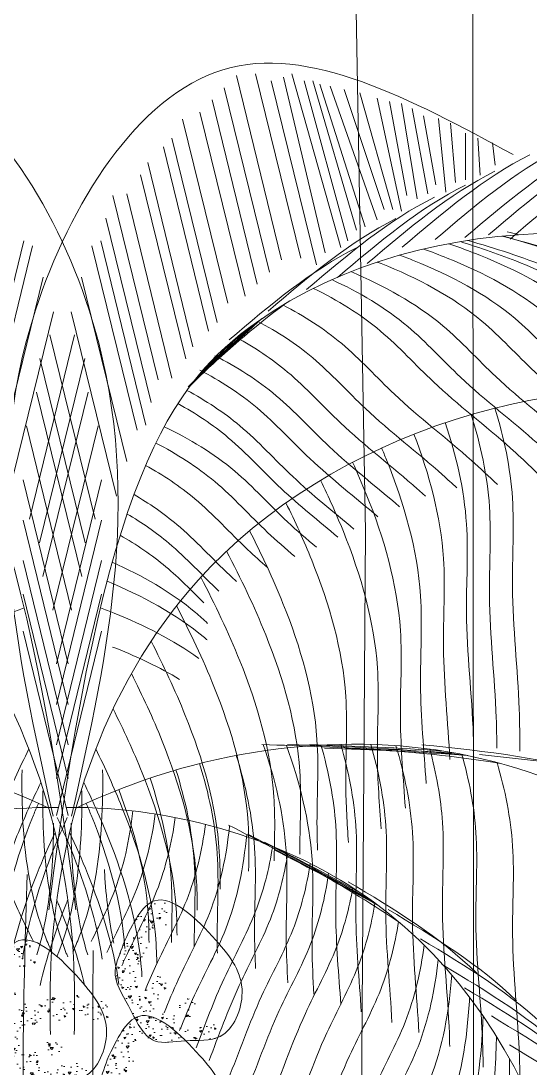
# Model space of a CAD drawing. Header units: inches. Extents: x 17.6 to 55, y 11.8 to 85.9.
# Drawn here: x 21.694 to 22.237, y 73.009 to 74.125 of the extents above; entities that cross this region are included whole.
import ezdxf

# ---------------------------------------------------------------- set-up
doc = ezdxf.new("R2010")
doc.units = ezdxf.units.IN
doc.header["$MEASUREMENT"] = 0
doc.layers.add('TREE G 1 100', color=7, linetype='Continuous', lineweight=9, true_color=0xbed3d5, transparency=0.6)
pattern_1 = [(5, (0, 0), (0.0138842124, -0.01654656), [0.00225, -0.02475]), (310, (0, 0), (0.0130130445, 0.018899765), [0.0018, -0.0198]), (55.451444, (0.001157, -0.001379), (0.0268972566, 0.002353205), [0.001912206, -0.0210342634]), (1.1842, (0.004243, 0.004243), (0.019128413, -0.026150802), [0.003375, -0.037125]), (51.635635, (0.005837, 0.002063), (0.04049135, 0.000837002), [0.00286831, -0.031551413]), (306.184164, (0.004243, 0.004243), (0.04049135, 0.000837002), [0.0027, -0.0297]), (336, (0.005303, 0.00106), (0.0041214743, -0.021203147), [0.00225, -0.02475]), (281, (0.005303, 0.00106), (0.020544253, 0.010221258), [0.0018, -0.0198]), (26.451445, (0.005647, -0.000706), (0.024665727, -0.010981889), [0.001912206, -0.0210342634]), (352.5, (0, 0), (0.0073196945, 0.00680379556), [0, -0.01956, 0, -0.0201, 0, -0.019875]), (322.5, (0, 0), (0.0139472835, 0.0027861883), [0, -0.01146, 0, -0.01911, 0, -0.007575]), (282.5, (-0.0047305, 0.0047305), (0.01084562285, -0.011802545), [0, -0.0075, 0, -0.0234, 0, -0.03105]), (272.5, (-0.006852, 0.006852), (0.0144947942, -0.0102476995), [0, -0.00975, 0, -0.01554, 0, -0.02205])]

msp = doc.modelspace()

# ---------------------------------------------------------------- hatches: boundary and pattern name
at = {"layer": 'TREE G 1 100'}
h = msp.add_hatch(dxfattribs=at)
h.set_pattern_fill('AR-CONC', color=256, scale=0.003, angle=-45, style=0)
h.set_pattern_definition(pattern_1)
edge = h.paths.add_edge_path()
edge.add_spline(control_points=[(21.9102, 73.0447), (21.9095, 73.0469), (21.9074, 73.0514), (21.8958, 73.061), (21.8796, 73.0513), (21.8624, 73.0512), (21.8549, 73.0668), (21.8711, 73.0624), (21.8816, 73.0637), (21.8859, 73.0755), (21.8748, 73.0859), (21.8636, 73.0797), (21.8604, 73.0689), (21.8502, 73.0694), (21.8382, 73.0671), (21.8402, 73.0806), (21.8418, 73.0907), (21.8524, 73.0941), (21.8519, 73.1053), (21.8459, 73.11), (21.8354, 73.1105), (21.8364, 73.0929), (21.8205, 73.096), (21.8183, 73.1068), (21.8166, 73.1213), (21.833, 73.1224), (21.8337, 73.1382), (21.8241, 73.151), (21.838, 73.1608), (21.8588, 73.1592), (21.8498, 73.1745), (21.8485, 73.1821), (21.8487, 73.1874)], knot_values=[0.046682, 0.046682, 0.046682, 0.046682, 0.057005, 0.069004, 0.106923, 0.12604, 0.140308, 0.155306, 0.17668, 0.182603, 0.206457, 0.219031, 0.232545, 0.24983, 0.259203, 0.27803, 0.289881, 0.304519, 0.317634, 0.329636, 0.335261, 0.35969, 0.372949, 0.387217, 0.406044, 0.425344, 0.438589, 0.467247, 0.476619, 0.508656, 0.518745, 0.542007, 0.542007, 0.542007, 0.542007], degree=3, periodic=0)
edge.add_spline(control_points=[(21.8487, 73.1874), (21.8445, 73.1883), (21.8264, 73.1884), (21.8139, 73.1641), (21.8031, 73.1406), (21.8006, 73.1314), (21.7882, 73.1085), (21.811, 73.0746), (21.8288, 73.0307), (21.8714, 73.0402), (21.8979, 73.0369), (21.9091, 73.0439), (21.9102, 73.0447)], knot_values=[0.352766, 0.352766, 0.352766, 0.352766, 0.374927, 0.452688, 0.452688, 0.452688, 0.495314, 0.553573, 0.621774, 0.669538, 0.72455, 0.730811, 0.730811, 0.730811, 0.730811], degree=3, periodic=0)
h = msp.add_hatch(dxfattribs=at)
h.set_pattern_fill('AR-CONC', color=256, scale=0.003, angle=-45, style=0)
h.set_pattern_definition(pattern_1)
edge = h.paths.add_edge_path()
edge.add_spline(control_points=[(21.7656, 73.0022), (21.7649, 73.0044), (21.7628, 73.0089), (21.7512, 73.0185), (21.7349, 73.0088), (21.7178, 73.0087), (21.7103, 73.0243), (21.7264, 73.0199), (21.737, 73.0212), (21.7413, 73.033), (21.7302, 73.0434), (21.719, 73.0372), (21.7158, 73.0264), (21.7056, 73.0269), (21.6936, 73.0246), (21.6956, 73.0381), (21.6972, 73.0482), (21.7078, 73.0516), (21.7073, 73.0628), (21.7013, 73.0675), (21.6907, 73.068), (21.6917, 73.0504), (21.6758, 73.0535), (21.6736, 73.0643), (21.6719, 73.0788), (21.6884, 73.0799), (21.6891, 73.0957), (21.6795, 73.1084), (21.6934, 73.1183), (21.7142, 73.1167), (21.7052, 73.132), (21.7039, 73.1396), (21.704, 73.1449)], knot_values=[0.046682, 0.046682, 0.046682, 0.046682, 0.057005, 0.069004, 0.106923, 0.12604, 0.140308, 0.155306, 0.17668, 0.182603, 0.206457, 0.219031, 0.232545, 0.24983, 0.259203, 0.27803, 0.289881, 0.304519, 0.317634, 0.329636, 0.335261, 0.35969, 0.372949, 0.387217, 0.406044, 0.425344, 0.438589, 0.467247, 0.476619, 0.508656, 0.518745, 0.542007, 0.542007, 0.542007, 0.542007], degree=3, periodic=0)
edge.add_spline(control_points=[(21.704, 73.1449), (21.6999, 73.1458), (21.6818, 73.1459), (21.6692, 73.1216), (21.6585, 73.0981), (21.656, 73.0889), (21.6435, 73.066), (21.6663, 73.0321), (21.6841, 72.9882), (21.7267, 72.9977), (21.7533, 72.9944), (21.7645, 73.0014), (21.7656, 73.0022)], knot_values=[0.352766, 0.352766, 0.352766, 0.352766, 0.374927, 0.452688, 0.452688, 0.452688, 0.495314, 0.553573, 0.621774, 0.669538, 0.72455, 0.730811, 0.730811, 0.730811, 0.730811], degree=3, periodic=0)
h = msp.add_hatch(dxfattribs=at)
h.set_pattern_fill('AR-CONC', color=256, scale=0.003, angle=-45, style=0)
h.set_pattern_definition(pattern_1)
edge = h.paths.add_edge_path()
edge.add_spline(control_points=[(21.7912, 73.0636), (21.7909, 73.0701), (21.7905, 73.0767), (21.7902, 73.0832)], knot_values=[3.219772, 3.219772, 3.219772, 3.219772, 3.248424, 3.248424, 3.248424, 3.248424], degree=3, periodic=0)
edge.add_spline(control_points=[(21.7902, 73.0832), (21.7823, 73.0808), (21.7695, 73.0754), (21.7563, 73.0961), (21.7489, 73.0805), (21.736, 73.0764), (21.726, 73.0891), (21.719, 73.0758), (21.7065, 73.0762), (21.6913, 73.0789), (21.6739, 73.0594), (21.6656, 73.0847), (21.6573, 73.085), (21.6535, 73.0836)], knot_values=[0.030753, 0.030753, 0.030753, 0.030753, 0.064386, 0.084893, 0.102291, 0.119205, 0.137549, 0.149143, 0.170062, 0.186473, 0.217713, 0.243965, 0.262776, 0.262776, 0.262776, 0.262776], degree=3, periodic=0)
edge.add_spline(control_points=[(21.6535, 73.0836), (21.6539, 73.0768), (21.6543, 73.07), (21.6547, 73.0632)], knot_values=[3.344046, 3.344046, 3.344046, 3.344046, 3.374024, 3.374024, 3.374024, 3.374024], degree=3, periodic=0)
edge.add_spline(control_points=[(21.6547, 73.0632), (21.6561, 73.0629), (21.6619, 73.06), (21.669, 73.0383), (21.6864, 73.0578), (21.7016, 73.055), (21.7141, 73.0547), (21.7211, 73.068), (21.7312, 73.0553), (21.744, 73.0594), (21.7514, 73.0749), (21.7662, 73.0518), (21.7815, 73.0619), (21.7912, 73.0636)], knot_values=[0.041345, 0.041345, 0.041345, 0.041345, 0.049564, 0.075816, 0.107056, 0.123467, 0.144385, 0.15598, 0.174324, 0.191238, 0.208636, 0.229143, 0.271189, 0.271189, 0.271189, 0.271189], degree=3, periodic=0)
h = msp.add_hatch(dxfattribs=at)
h.set_pattern_fill('AR-CONC', color=256, scale=0.003, angle=-45, style=0)
h.set_pattern_definition(pattern_1)
edge = h.paths.add_edge_path()
edge.add_spline(control_points=[(21.8932, 72.9214), (21.8925, 72.9236), (21.8904, 72.9282), (21.8788, 72.9377), (21.8626, 72.928), (21.8454, 72.9279), (21.8379, 72.9435), (21.854, 72.9392), (21.8646, 72.9405), (21.8689, 72.9522), (21.8578, 72.9627), (21.8466, 72.9565), (21.8434, 72.9456), (21.8332, 72.9462), (21.8212, 72.9439), (21.8232, 72.9574), (21.8248, 72.9674), (21.8354, 72.9709), (21.8349, 72.982), (21.8289, 72.9868), (21.8184, 72.9872), (21.8193, 72.9697), (21.8034, 72.9727), (21.8012, 72.9835), (21.7996, 72.9981), (21.816, 72.9991), (21.8167, 73.015), (21.8071, 73.0277), (21.821, 73.0376), (21.8418, 73.0359), (21.8328, 73.0512), (21.8315, 73.0588), (21.8317, 73.0641)], knot_values=[0.046682, 0.046682, 0.046682, 0.046682, 0.057005, 0.069004, 0.106923, 0.12604, 0.140308, 0.155306, 0.17668, 0.182603, 0.206457, 0.219031, 0.232545, 0.24983, 0.259203, 0.27803, 0.289881, 0.304519, 0.317634, 0.329636, 0.335261, 0.35969, 0.372949, 0.387217, 0.406044, 0.425344, 0.438589, 0.467247, 0.476619, 0.508656, 0.518745, 0.542007, 0.542007, 0.542007, 0.542007], degree=3, periodic=0)
edge.add_spline(control_points=[(21.8317, 73.0641), (21.8275, 73.0651), (21.8094, 73.0652), (21.7968, 73.0408), (21.7861, 73.0174), (21.7836, 73.0081), (21.7711, 72.9853), (21.7939, 72.9513), (21.8118, 72.9074), (21.8544, 72.9169), (21.8809, 72.9136), (21.8921, 72.9206), (21.8932, 72.9214)], knot_values=[0.352766, 0.352766, 0.352766, 0.352766, 0.374927, 0.452688, 0.452688, 0.452688, 0.495314, 0.553573, 0.621774, 0.669538, 0.72455, 0.730811, 0.730811, 0.730811, 0.730811], degree=3, periodic=0)

# ---------------------------------------------------------------- linework, layer by layer
for p, q in [((21.924, 74.067), (21.9722, 73.8705)), ((21.9444, 74.0688), (21.9926, 73.8724)), ((21.9741, 74.0651), (22.0186, 73.8779)), ((21.9833, 74.0688), (22.0353, 73.8835)), ((21.911, 74.054), (21.9592, 73.8575)), ((21.9611, 74.0614), (22.0093, 73.865)), ((21.9963, 74.0614), (22.0427, 73.8909)), ((22.0056, 74.0614), (22.052, 73.902)), ((22.013, 74.0577), (22.0612, 73.9057)), ((22.0241, 74.0558), (22.0742, 73.9131)), ((22.039, 74.0521), (22.0816, 73.9243)), ((22.0557, 74.0484), (22.0909, 73.9243)), ((22.0742, 74.0429), (22.1002, 73.9224)), ((21.898, 74.041), (21.9462, 73.8446)), ((22.0872, 74.0392), (22.1057, 73.9391)), ((22.1002, 74.0373), (22.1169, 73.9354)), ((22.1113, 74.0317), (22.128, 73.9409)), ((21.8665, 74.0206), (21.9147, 73.8242)), ((21.885, 74.028), (21.9332, 73.8316)), ((22.1237, 74.0239), (22.1368, 73.9504)), ((22.1394, 74.0213), (22.1473, 73.9426)), ((22.1525, 74.0161), (22.1578, 73.9531)), ((21.8553, 74.0002), (21.9036, 73.8038)), ((22.1683, 74.0056), (22.1683, 73.9557)), ((22.1841, 73.9609), (22.1814, 74.0003)), ((21.8461, 73.991), (21.8943, 73.7945)), ((22.1998, 73.9714), (22.1972, 73.9951)), ((21.8294, 73.9743), (21.8776, 73.7778)), ((21.8219, 73.9613), (21.8702, 73.7649)), ((21.8071, 73.9409), (21.8553, 73.7445)), ((21.7923, 73.9391), (21.8405, 73.7426)), ((21.7849, 73.915), (21.8331, 73.7185)), ((21.6974, 73.8909), (21.6492, 73.6944)), ((21.7067, 73.8853), (21.6585, 73.6889)), ((21.77, 73.8853), (21.8182, 73.6889)), ((21.7793, 73.8909), (21.8275, 73.6944)), ((21.7178, 73.852), (21.6696, 73.6555)), ((21.7589, 73.852), (21.8071, 73.6555)), ((21.729, 73.8149), (21.6807, 73.6185)), ((21.7478, 73.8149), (21.796, 73.6185)), ((21.7515, 73.7904), (21.7033, 73.594)), ((21.7252, 73.7904), (21.7734, 73.594)), ((21.7623, 73.7653), (21.714, 73.5688)), ((21.7144, 73.7653), (21.7627, 73.5688)), ((21.7108, 73.7294), (21.7591, 73.5329)), ((21.7659, 73.7294), (21.7176, 73.5329)), ((21.7001, 73.6935), (21.7483, 73.497)), ((21.7766, 73.6935), (21.7284, 73.497)), ((21.6965, 73.6361), (21.7447, 73.4396)), ((21.7802, 73.6361), (21.732, 73.4396)), ((21.6965, 73.593), (21.7447, 73.3965)), ((21.7802, 73.593), (21.732, 73.3965)), ((21.6965, 73.5499), (21.7447, 73.3535)), ((21.7802, 73.5499), (21.732, 73.3535)), ((21.6965, 73.514), (21.7447, 73.3176)), ((21.7802, 73.514), (21.732, 73.3176)), ((21.6965, 73.4745), (21.7447, 73.2781)), ((21.7802, 73.4745), (21.732, 73.2781))]:
    msp.add_line(p, q, dxfattribs=at)
for points in [[(22.1148, 76.1649), (22.175, 75.2464), (22.18, 69.4526)], [(22.0153, 76.1585), (22.0618, 73.5809), (22.0432, 70.9355), (21.9741, 69.4524)]]:
    msp.add_lwpolyline(points, dxfattribs=at)
for points in [[(21.7482, 73.2775), (21.767, 73.8167), (21.567, 74.0732), (21.2575, 73.9827)], [(21.7285, 73.2775), (21.7097, 73.8167), (21.9097, 74.0732), (22.2192, 73.9827)], [(20.224, 72.1726), (20.4058, 73.1656), (20.9997, 73.7226), (21.5935, 73.5289), (21.7511, 73.1051), (21.7511, 73.0445)], [(21.701, 73.2152), (21.701, 72.8438), (21.7826, 72.0104), (21.6738, 71.331), (21.7951, 69.9959), (21.811, 69.4531)], [(21.7713, 73.1341), (21.7789, 72.8159), (21.8244, 72.5128), (21.8775, 72.1339), (21.8699, 71.7172), (21.8016, 71.1916), (21.7949, 70.9316), (21.8935, 70.28), (21.9618, 69.5601), (21.9618, 69.4086)]]:
    msp.add_spline(points, degree=3, dxfattribs=at)
for points in [[(22.2675, 73.9882), (22.2204, 73.9638), (22.1782, 73.928), (22.1361, 73.8923)], [(22.3037, 73.9925), (22.2547, 73.968), (22.2112, 73.9311), (22.1677, 73.8942)], [(22.3251, 73.9936), (22.2777, 73.9692), (22.2354, 73.9332), (22.193, 73.8973)], [(22.3568, 73.9934), (22.3058, 73.969), (22.2609, 73.9308), (22.2159, 73.8927)], [(22.2371, 73.9824), (22.188, 73.958), (22.1444, 73.921), (22.1008, 73.8839)], [(22.1996, 73.9649), (22.1505, 73.9405), (22.1069, 73.9035), (22.0633, 73.8665)], [(22.1683, 73.9502), (22.1191, 73.9258), (22.0755, 73.8888), (22.032, 73.8518)], [(22.1351, 73.9372), (22.086, 73.9128), (22.0424, 73.8758), (21.9988, 73.8388)], [(22.0942, 73.9144), (22.0451, 73.8899), (22.0015, 73.8529), (21.9579, 73.8159)], [(22.2129, 73.9005), (22.2169, 73.8994), (22.221, 73.8984), (22.225, 73.8973)], [(22.0527, 73.8836), (22.0035, 73.8592), (21.9599, 73.8222), (21.9163, 73.7852)], [(21.8786, 73.741), (21.9101, 73.7704), (21.9424, 73.7986), (21.9762, 73.8238)], [(21.8757, 73.7373), (21.9006, 73.7614), (21.9257, 73.7852), (21.9513, 73.8078)], [(21.884, 73.7478), (21.9057, 73.7682), (21.9276, 73.7882), (21.9501, 73.807)], [(21.8725, 73.7352), (21.8955, 73.7575), (21.9184, 73.7797), (21.9418, 73.8012)], [(21.8897, 73.7545), (21.9043, 73.7683), (21.919, 73.782), (21.9339, 73.7953)], [(21.9511, 73.3538), (22.037, 73.3506), (22.123, 73.3475), (22.2054, 73.3335)], [(21.9786, 73.3538), (22.0425, 73.3514), (22.1065, 73.3491), (22.1689, 73.3423)], [(22.0022, 73.3538), (22.05, 73.352), (22.0979, 73.3503), (22.1451, 73.3467)], [(22.0179, 73.3499), (22.0691, 73.348), (22.1202, 73.3461), (22.1707, 73.3419)], [(22.0415, 73.3499), (22.0801, 73.3485), (22.1186, 73.347), (22.1569, 73.3446)], [(22.3214, 73.3171), (22.259, 73.3394), (22.1903, 73.3464), (22.1216, 73.3535)], [(22.383, 73.3066), (22.3206, 73.3289), (22.2519, 73.3359), (22.1832, 73.343)], [(21.9157, 73.2678), (21.9789, 73.2352), (22.0422, 73.2025), (22.0991, 73.1631)], [(21.9363, 73.2582), (21.9834, 73.2339), (22.0304, 73.2096), (22.0749, 73.1825)], [(21.9539, 73.2498), (21.9892, 73.2317), (22.0244, 73.2135), (22.0586, 73.1941)], [(21.9643, 73.2414), (22.002, 73.2219), (22.0397, 73.2025), (22.076, 73.1816)], [(21.982, 73.2331), (22.0104, 73.2184), (22.0388, 73.2037), (22.0667, 73.1885)], [(22.1803, 73.1098), (22.1414, 73.1486), (22.0924, 73.178), (22.0433, 73.2075)], [(22.2227, 73.0803), (22.1838, 73.119), (22.1348, 73.1485), (22.0858, 73.1779)], [(22.2574, 73.0488), (22.2185, 73.0876), (22.1695, 73.117), (22.1205, 73.1465)], [(22.2803, 73.0216), (22.2414, 73.0603), (22.1924, 73.0898), (22.1434, 73.1192)], [(22.3043, 72.9966), (22.2654, 73.0353), (22.2164, 73.0648), (22.1674, 73.0942)], [(22.3328, 72.9667), (22.294, 73.0054), (22.245, 73.0349), (22.1959, 73.0643)], [(22.3481, 72.9398), (22.3099, 72.9766), (22.2625, 73.0051), (22.2151, 73.0335)]]:
    msp.add_open_spline(points, degree=3, dxfattribs=at)
for points, knots in [([(20.1605, 73.378), (20.3712, 73.561), (20.7518, 73.8916), (21.477, 73.9445), (21.6951, 73.6373), (21.7527, 73.1774)], [0, 0, 0, 0, 1.475291, 2.665233, 3.253618, 3.253618, 3.253618, 3.253618]), ([(22.897, 73.7047), (22.8108, 73.7583), (22.5156, 73.9069), (21.9997, 73.9445), (21.7816, 73.6373), (21.724, 73.1774)], [0.939024, 0.939024, 0.939024, 0.939024, 1.475291, 2.665233, 3.253618, 3.253618, 3.253618, 3.253618]), ([(22.1505, 73.8877), (22.1618, 73.8838), (22.212, 73.8653), (22.2839, 73.8278), (22.3536, 73.7503), (22.4261, 73.696), (22.4735, 73.6476), (22.4965, 73.6254), (22.4991, 73.6228)], [1.7617795, 1.7617795, 1.7617795, 1.7617795, 1.8252336, 2.0439688, 2.1818949, 2.3731649, 2.5217002, 2.5411429, 2.5411429, 2.5411429, 2.5411429]), ([(22.1626, 73.8899), (22.184, 73.8833), (22.2444, 73.8628), (22.3257, 73.8203), (22.3954, 73.7429), (22.4659, 73.69), (22.5092, 73.6463), (22.5275, 73.6284)], [1.7067826, 1.7067826, 1.7067826, 1.7067826, 1.8252336, 2.0439688, 2.1818949, 2.3731649, 2.5083107, 2.5083107, 2.5083107, 2.5083107]), ([(22.1707, 73.8912), (22.1999, 73.8828), (22.2684, 73.861), (22.3571, 73.8147), (22.4267, 73.7373), (22.4931, 73.6875), (22.5333, 73.648), (22.5478, 73.6336)], [1.663861, 1.663861, 1.663861, 1.663861, 1.8252336, 2.0439688, 2.1818949, 2.3731649, 2.4810998, 2.4810998, 2.4810998, 2.4810998]), ([(22.2075, 73.8958), (22.2531, 73.8838), (22.3383, 73.8604), (22.4421, 73.8062), (22.5118, 73.7288), (22.5696, 73.6854), (22.603, 73.6541), (22.6101, 73.6474)], [1.575685, 1.575685, 1.575685, 1.575685, 1.8252336, 2.0439688, 2.1818949, 2.3731649, 2.4249407, 2.4249407, 2.4249407, 2.4249407]), ([(22.2082, 73.8959), (22.2396, 73.8871), (22.3102, 73.865), (22.4008, 73.8177), (22.4704, 73.7402), (22.5344, 73.6923), (22.5726, 73.6552), (22.585, 73.643)], [1.6526833, 1.6526833, 1.6526833, 1.6526833, 1.8252336, 2.0439688, 2.1818949, 2.3731649, 2.4650208, 2.4650208, 2.4650208, 2.4650208]), ([(22.0981, 73.8755), (22.1033, 73.8736), (22.1472, 73.8566), (22.2132, 73.8222), (22.2829, 73.7447), (22.3536, 73.6917), (22.397, 73.6478), (22.4156, 73.6297)], [1.7961557, 1.7961557, 1.7961557, 1.7961557, 1.8252336, 2.0439688, 2.1818949, 2.3731649, 2.5097454, 2.5097454, 2.5097454, 2.5097454]), ([(22.1234, 73.882), (22.1319, 73.879), (22.1793, 73.8611), (22.2486, 73.825), (22.3182, 73.7475), (22.3908, 73.6931), (22.4375, 73.6454), (22.4599, 73.6238), (22.4619, 73.6218)], [1.7771833, 1.7771833, 1.7771833, 1.7771833, 1.8252336, 2.0439688, 2.1818949, 2.3731649, 2.5217002, 2.536607, 2.536607, 2.536607, 2.536607]), ([(22.0744, 73.8682), (22.0757, 73.8677), (22.1156, 73.8519), (22.1779, 73.8193), (22.2475, 73.7419), (22.3133, 73.6926), (22.353, 73.6536), (22.3671, 73.6397)], [1.8180237, 1.8180237, 1.8180237, 1.8180237, 1.8252336, 2.0439688, 2.1818949, 2.3731649, 2.4774059, 2.4774059, 2.4774059, 2.4774059]), ([(22.0459, 73.8579), (22.0812, 73.843), (22.1385, 73.8118), (22.206, 73.7369), (22.2687, 73.6899), (22.306, 73.6539), (22.3173, 73.6428)], [1.8427561, 1.8427561, 1.8427561, 1.8427561, 2.0439688, 2.1818949, 2.3731649, 2.4569684, 2.4569684, 2.4569684, 2.4569684]), ([(22.0258, 73.8494), (22.0548, 73.836), (22.1053, 73.8064), (22.1685, 73.7361), (22.2329, 73.6878), (22.2716, 73.6502), (22.2844, 73.6376)], [1.8760357, 1.8760357, 1.8760357, 1.8760357, 2.0439688, 2.1818949, 2.3731649, 2.4682667, 2.4682667, 2.4682667, 2.4682667]), ([(22.0062, 73.8401), (22.0318, 73.8276), (22.0786, 73.799), (22.1394, 73.7313), (22.2055, 73.6818), (22.2455, 73.6425), (22.2598, 73.6284)], [1.8943918, 1.8943918, 1.8943918, 1.8943918, 2.0439688, 2.1818949, 2.3731649, 2.4793902, 2.4793902, 2.4793902, 2.4793902]), ([(21.9738, 73.8223), (21.9961, 73.8107), (22.0394, 73.7832), (22.098, 73.718), (22.1581, 73.6729), (22.1933, 73.6396), (22.2023, 73.6308)], [1.9119248, 1.9119248, 1.9119248, 1.9119248, 2.0439688, 2.1818949, 2.3731649, 2.4394827, 2.4394827, 2.4394827, 2.4394827]), ([(21.947, 73.8049), (21.9678, 73.7938), (22.0095, 73.7668), (22.0671, 73.7027), (22.1226, 73.6611), (22.1541, 73.632), (22.1591, 73.6273)], [1.9201884, 1.9201884, 1.9201884, 1.9201884, 2.0439688, 2.1818949, 2.3731649, 2.4096766, 2.4096766, 2.4096766, 2.4096766]), ([(21.924, 73.7877), (21.9434, 73.7771), (21.9837, 73.7506), (22.0403, 73.6876), (22.0933, 73.6478), (22.1228, 73.621), (22.1256, 73.6185)], [1.9277698, 1.9277698, 1.9277698, 1.9277698, 2.0439688, 2.1818949, 2.3731649, 2.3932761, 2.3932761, 2.3932761, 2.3932761]), ([(22.897, 73.4471), (22.7848, 73.5844), (22.467, 73.8229), (21.849, 73.6326), (21.723, 73.2352), (21.7254, 73.0647), (21.7256, 73.0445)], [1.321454, 1.321454, 1.321454, 1.321454, 1.823689, 2.448356, 2.900521, 2.961068, 2.961068, 2.961068, 2.961068]), ([(21.9011, 73.7682), (21.9245, 73.7563), (21.9689, 73.7284), (22.0261, 73.6648), (22.0731, 73.6288), (22.0979, 73.6073)], [1.906077, 1.906077, 1.906077, 1.906077, 2.0439688, 2.1818949, 2.3559465, 2.3559465, 2.3559465, 2.3559465]), ([(21.8849, 73.753), (21.9067, 73.7416), (21.9495, 73.7142), (22.0049, 73.6526), (22.0509, 73.6172), (22.075, 73.5964)], [1.9148201, 1.9148201, 1.9148201, 1.9148201, 2.0439688, 2.1818949, 2.3505525, 2.3505525, 2.3505525, 2.3505525]), ([(21.8713, 73.7313), (21.8913, 73.7205), (21.9323, 73.6938), (21.9844, 73.6359), (22.0275, 73.6019), (22.0494, 73.5834)], [1.9241744, 1.9241744, 1.9241744, 1.9241744, 2.0439688, 2.1818949, 2.333785, 2.333785, 2.333785, 2.333785]), ([(21.8616, 73.7172), (21.8807, 73.7067), (21.9207, 73.6803), (21.9707, 73.6247), (22.0119, 73.5919), (22.0322, 73.5748)], [1.9293575, 1.9293575, 1.9293575, 1.9293575, 2.0439688, 2.1818949, 2.3224098, 2.3224098, 2.3224098, 2.3224098]), ([(22.1997, 73.7124), (22.2094, 73.681), (22.2229, 73.6178), (22.2149, 73.5097), (22.2259, 73.4199), (22.2263, 73.3615), (22.2262, 73.3466)], [1.9008843, 1.9008843, 1.9008843, 1.9008843, 2.0439688, 2.1818949, 2.3731649, 2.438654, 2.438654, 2.438654, 2.438654]), ([(22.1468, 73.6969), (22.1585, 73.6617), (22.1742, 73.5944), (22.1659, 73.4821), (22.1757, 73.4023), (22.177, 73.3539), (22.177, 73.3489)], [1.8825437, 1.8825437, 1.8825437, 1.8825437, 2.0439688, 2.1818949, 2.3731649, 2.3948589, 2.3948589, 2.3948589, 2.3948589]), ([(22.1744, 73.7056), (22.1846, 73.6734), (22.1984, 73.6094), (22.1904, 73.5005), (22.2009, 73.4149), (22.2017, 73.3607), (22.2017, 73.35)], [1.8973209, 1.8973209, 1.8973209, 1.8973209, 2.0439688, 2.1818949, 2.3731649, 2.4202332, 2.4202332, 2.4202332, 2.4202332]), ([(21.8471, 73.6926), (21.874, 73.6796), (21.9222, 73.6506), (21.9688, 73.5988), (21.9988, 73.5728), (22.0093, 73.564)], [1.8871562, 1.8871562, 1.8871562, 1.8871562, 2.0439688, 2.1818949, 2.2539651, 2.2539651, 2.2539651, 2.2539651]), ([(22.1134, 73.6847), (22.1297, 73.6419), (22.1503, 73.5663), (22.1416, 73.449), (22.1497, 73.3777), (22.1517, 73.3378)], [1.844708, 1.844708, 1.844708, 1.844708, 2.0439688, 2.1818949, 2.3572428, 2.3572428, 2.3572428, 2.3572428]), ([(21.8381, 73.6752), (21.8605, 73.6636), (21.904, 73.636), (21.947, 73.5882), (21.9764, 73.5626), (21.9862, 73.5543)], [1.9113305, 1.9113305, 1.9113305, 1.9113305, 2.0439688, 2.1818949, 2.2498826, 2.2498826, 2.2498826, 2.2498826]), ([(22.0788, 73.67), (22.0806, 73.6658), (22.1015, 73.6152), (22.1261, 73.531), (22.1175, 73.414), (22.1242, 73.3474), (22.1263, 73.3123)], [1.8054889, 1.8054889, 1.8054889, 1.8054889, 1.8252336, 2.0439688, 2.1818949, 2.3363795, 2.3363795, 2.3363795, 2.3363795]), ([(21.8272, 73.6513), (21.8458, 73.641), (21.8854, 73.6148), (21.9235, 73.5723), (21.95, 73.5488), (21.9571, 73.5426)], [1.931693, 1.931693, 1.931693, 1.931693, 2.0439688, 2.1818949, 2.2316654, 2.2316654, 2.2316654, 2.2316654]), ([(22.0479, 73.6548), (22.053, 73.6435), (22.0778, 73.5862), (22.1046, 73.4942), (22.0963, 73.3806), (22.1021, 73.3175), (22.1042, 73.2858)], [1.7711916, 1.7711916, 1.7711916, 1.7711916, 1.8252336, 2.0439688, 2.1818949, 2.3213428, 2.3213428, 2.3213428, 2.3213428]), ([(22.0137, 73.6355), (22.0224, 73.6176), (22.0511, 73.5538), (22.0801, 73.4544), (22.0722, 73.3468), (22.0765, 73.2896), (22.0784, 73.2639)], [1.7380227, 1.7380227, 1.7380227, 1.7380227, 1.8252336, 2.0439688, 2.1818949, 2.2950852, 2.2950852, 2.2950852, 2.2950852]), ([(21.8148, 73.6202), (21.8309, 73.6108), (21.8679, 73.5855), (21.9001, 73.5497), (21.9216, 73.5298), (21.924, 73.5277)], [1.9453843, 1.9453843, 1.9453843, 1.9453843, 2.0439688, 2.1818949, 2.1987562, 2.1987562, 2.1987562, 2.1987562]), ([(21.9768, 73.6114), (21.9867, 73.5914), (22.0167, 73.5255), (22.0464, 73.4238), (22.0389, 73.3215), (22.0421, 73.2696), (22.0435, 73.2491)], [1.7274066, 1.7274066, 1.7274066, 1.7274066, 1.8252336, 2.0439688, 2.1818949, 2.2718884, 2.2718884, 2.2718884, 2.2718884]), ([(21.8075, 73.5995), (21.8232, 73.5903), (21.8586, 73.566), (21.8876, 73.5342), (21.9054, 73.5171)], [1.9479495, 1.9479495, 1.9479495, 1.9479495, 2.0439688, 2.1746981, 2.1746981, 2.1746981, 2.1746981]), ([(21.8001, 73.5768), (21.8174, 73.567), (21.8492, 73.5455), (21.876, 73.518), (21.8891, 73.5049)], [1.9392693, 1.9392693, 1.9392693, 1.9392693, 2.0439688, 2.1420624, 2.1420624, 2.1420624, 2.1420624]), ([(21.9381, 73.5817), (21.9509, 73.5564), (21.9843, 73.4855), (22.0157, 73.3778), (22.0091, 73.2883), (22.0103, 73.249), (22.0106, 73.2411)], [1.700981, 1.700981, 1.700981, 1.700981, 1.8252336, 2.0439688, 2.1818949, 2.216335, 2.216335, 2.216335, 2.216335]), ([(21.9136, 73.5599), (21.9287, 73.5308), (21.9646, 73.4562), (21.9968, 73.3461), (21.9916, 73.2665), (21.9916, 73.237)], [1.6813867, 1.6813867, 1.6813867, 1.6813867, 1.8252336, 2.0439688, 2.173087, 2.173087, 2.173087, 2.173087]), ([(21.7916, 73.5481), (21.8235, 73.5339), (21.8591, 73.5137), (21.8891, 73.4869), (21.8933, 73.4829)], [1.861005, 1.861005, 1.861005, 1.861005, 2.0439688, 2.0746274, 2.0746274, 2.0746274, 2.0746274]), ([(21.8861, 73.5321), (21.9012, 73.5031), (21.937, 73.4286), (21.9672, 73.3252), (21.9647, 73.2526), (21.9642, 73.2299)], [1.6817794, 1.6817794, 1.6817794, 1.6817794, 1.8252336, 2.0439688, 2.1433417, 2.1433417, 2.1433417, 2.1433417]), ([(21.7861, 73.5278), (21.8233, 73.5125), (21.8606, 73.4927), (21.8919, 73.466), (21.8929, 73.4652)], [1.8324179, 1.8324179, 1.8324179, 1.8324179, 2.0439688, 2.0509851, 2.0509851, 2.0509851, 2.0509851]), ([(21.6977, 73.4994), (21.6928, 73.4975), (21.656, 73.4833), (21.6203, 73.4654), (21.5928, 73.4456)], [1.7973286, 1.7973286, 1.7973286, 1.7973286, 1.8252336, 2.0049851, 2.0049851, 2.0049851, 2.0049851]), ([(21.779, 73.4994), (21.7839, 73.4975), (21.8207, 73.4833), (21.8564, 73.4654), (21.8839, 73.4456)], [1.7973286, 1.7973286, 1.7973286, 1.7973286, 1.8252336, 2.0049851, 2.0049851, 2.0049851, 2.0049851]), ([(21.8601, 73.5015), (21.8746, 73.4734), (21.9098, 73.3999), (21.9381, 73.303), (21.9374, 73.2359), (21.937, 73.2187)], [1.6868007, 1.6868007, 1.6868007, 1.6868007, 1.8252336, 2.0439688, 2.1193625, 2.1193625, 2.1193625, 2.1193625]), ([(21.833, 73.4639), (21.8462, 73.4381), (21.8799, 73.3667), (21.9064, 73.2761), (21.9067, 73.2129), (21.9066, 73.1994)], [1.6982398, 1.6982398, 1.6982398, 1.6982398, 1.8252336, 2.0439688, 2.1028178, 2.1028178, 2.1028178, 2.1028178]), ([(21.792, 73.4577), (21.7935, 73.4572), (21.818, 73.4474), (21.8421, 73.436), (21.8634, 73.4232)], [1.8171107, 1.8171107, 1.8171107, 1.8171107, 1.8252336, 1.9562961, 1.9562961, 1.9562961, 1.9562961]), ([(21.812, 73.4294), (21.8239, 73.4059), (21.8561, 73.3366), (21.8813, 73.2503), (21.8822, 73.1888), (21.8821, 73.1771)], [1.7095464, 1.7095464, 1.7095464, 1.7095464, 1.8252336, 2.0439688, 2.0951497, 2.0951497, 2.0951497, 2.0951497]), ([(21.7925, 73.3918), (21.8036, 73.3695), (21.8351, 73.3015), (21.8592, 73.2189), (21.8606, 73.1598), (21.8607, 73.1506)], [1.7159297, 1.7159297, 1.7159297, 1.7159297, 1.8252336, 2.0439688, 2.0847324, 2.0847324, 2.0847324, 2.0847324]), ([(20.5389, 71.7937), (20.5557, 72.1302), (20.586, 72.7382), (21.1466, 73.4141), (21.5966, 73.3471), (21.7239, 73.2858)], [0, 0, 0, 0, 1.475291, 2.665233, 3.253618, 3.253618, 3.253618, 3.253618]), ([(22.8986, 72.2797), (22.8741, 72.4516), (22.7678, 72.8863), (22.3301, 73.4141), (21.8801, 73.3471), (21.7529, 73.2858)], [0.712961, 0.712961, 0.712961, 0.712961, 1.475291, 2.665233, 3.253618, 3.253618, 3.253618, 3.253618]), ([(21.9527, 73.3537), (21.9654, 73.3169), (21.982, 73.2479), (21.9757, 73.162), (21.978, 73.115), (21.979, 73.0995)], [1.8745717, 1.8745717, 1.8745717, 1.8745717, 2.0439688, 2.1818949, 2.2498826, 2.2498826, 2.2498826, 2.2498826]), ([(21.9774, 73.3528), (21.9916, 73.3134), (22.0098, 73.2416), (22.0032, 73.1518), (22.0057, 73.104), (22.0067, 73.0875)], [1.8618696, 1.8618696, 1.8618696, 1.8618696, 2.0439688, 2.1818949, 2.2539651, 2.2539651, 2.2539651, 2.2539651]), ([(22.0142, 73.3532), (22.0224, 73.3249), (22.0342, 73.265), (22.0273, 73.1719), (22.0332, 73.1085), (22.0354, 73.0766)], [1.9159091, 1.9159091, 1.9159091, 1.9159091, 2.0439688, 2.1818949, 2.3224098, 2.3224098, 2.3224098, 2.3224098]), ([(22.0353, 73.354), (22.0436, 73.3254), (22.0556, 73.2653), (22.0485, 73.1693), (22.055, 73.1034), (22.0572, 73.0688)], [1.9146829, 1.9146829, 1.9146829, 1.9146829, 2.0439688, 2.1818949, 2.333785, 2.333785, 2.333785, 2.333785]), ([(22.0674, 73.3539), (22.0756, 73.3254), (22.0876, 73.2653), (22.0802, 73.1655), (22.0878, 73.0957), (22.0899, 73.0574)], [1.9148201, 1.9148201, 1.9148201, 1.9148201, 2.0439688, 2.1818949, 2.3505525, 2.3505525, 2.3505525, 2.3505525]), ([(22.0941, 73.3525), (22.1033, 73.3222), (22.1162, 73.2601), (22.1086, 73.1571), (22.1166, 73.0862), (22.1186, 73.0466)], [1.906077, 1.906077, 1.906077, 1.906077, 2.0439688, 2.1818949, 2.3559465, 2.3559465, 2.3559465, 2.3559465]), ([(21.7027, 73.3491), (21.6927, 73.3287), (21.6625, 73.2625), (21.6396, 73.1844), (21.6377, 73.1277), (21.6376, 73.1207)], [1.7257412, 1.7257412, 1.7257412, 1.7257412, 1.8252336, 2.0439688, 2.0746274, 2.0746274, 2.0746274, 2.0746274]), ([(21.774, 73.3491), (21.784, 73.3287), (21.8142, 73.2625), (21.8371, 73.1844), (21.839, 73.1277), (21.8391, 73.1207)], [1.7257412, 1.7257412, 1.7257412, 1.7257412, 1.8252336, 2.0439688, 2.0746274, 2.0746274, 2.0746274, 2.0746274]), ([(21.9239, 73.3421), (21.934, 73.3099), (21.9479, 73.2458), (21.9423, 73.1692), (21.9439, 73.1264), (21.9445, 73.115)], [1.8970865, 1.8970865, 1.8970865, 1.8970865, 2.0439688, 2.1818949, 2.2316654, 2.2316654, 2.2316654, 2.2316654]), ([(22.1303, 73.3488), (22.1372, 73.3231), (22.1478, 73.2658), (22.1403, 73.1639), (22.1501, 73.0844), (22.1514, 73.0363), (22.1515, 73.0318)], [1.9277698, 1.9277698, 1.9277698, 1.9277698, 2.0439688, 2.1818949, 2.3731649, 2.3932761, 2.3932761, 2.3932761, 2.3932761]), ([(22.1644, 73.3432), (22.1722, 73.3159), (22.1836, 73.2569), (22.1759, 73.1532), (22.1861, 73.07), (22.1871, 73.0182), (22.1872, 73.0099)], [1.9201884, 1.9201884, 1.9201884, 1.9201884, 2.0439688, 2.1818949, 2.3731649, 2.4096766, 2.4096766, 2.4096766, 2.4096766]), ([(21.8848, 73.3334), (21.8945, 73.302), (21.908, 73.2388), (21.903, 73.1706), (21.9036, 73.1353), (21.9037, 73.1314)], [1.9008843, 1.9008843, 1.9008843, 1.9008843, 2.0439688, 2.1818949, 2.1987562, 2.1987562, 2.1987562, 2.1987562]), ([(22.202, 73.3345), (22.2106, 73.3054), (22.2228, 73.2446), (22.2151, 73.139), (22.2261, 73.049), (22.2264, 72.9904), (22.2264, 72.9753)], [1.9119248, 1.9119248, 1.9119248, 1.9119248, 2.0439688, 2.1818949, 2.3731649, 2.4394827, 2.4394827, 2.4394827, 2.4394827]), ([(21.6954, 73.3267), (21.6951, 73.3079), (21.6958, 73.2477), (21.7062, 73.1811), (21.7247, 73.1379), (21.7271, 73.1326)], [1.7257412, 1.7257412, 1.7257412, 1.7257412, 1.8252336, 2.0439688, 2.0746274, 2.0746274, 2.0746274, 2.0746274]), ([(21.7813, 73.3267), (21.7816, 73.3079), (21.7809, 73.2477), (21.7705, 73.1811), (21.752, 73.1379), (21.7496, 73.1326)], [1.7257412, 1.7257412, 1.7257412, 1.7257412, 1.8252336, 2.0439688, 2.0746274, 2.0746274, 2.0746274, 2.0746274]), ([(21.8319, 73.3179), (21.8436, 73.2827), (21.8572, 73.2244), (21.8552, 73.1651), (21.8547, 73.1427)], [1.8825437, 1.8825437, 1.8825437, 1.8825437, 2.0439688, 2.1420624, 2.1420624, 2.1420624, 2.1420624]), ([(21.8595, 73.3266), (21.8697, 73.2944), (21.8832, 73.2321), (21.879, 73.1686), (21.879, 73.1387)], [1.8973209, 1.8973209, 1.8973209, 1.8973209, 2.0439688, 2.1746981, 2.1746981, 2.1746981, 2.1746981]), ([(21.7155, 73.3133), (21.7064, 73.2946), (21.6772, 73.23), (21.6565, 73.1591), (21.6535, 73.1078), (21.6534, 73.1062)], [1.7341258, 1.7341258, 1.7341258, 1.7341258, 1.8252336, 2.0439688, 2.0509851, 2.0509851, 2.0509851, 2.0509851]), ([(21.7612, 73.3133), (21.7703, 73.2946), (21.7995, 73.23), (21.8202, 73.1591), (21.8232, 73.1078), (21.8233, 73.1062)], [1.7341258, 1.7341258, 1.7341258, 1.7341258, 1.8252336, 2.0439688, 2.0509851, 2.0509851, 2.0509851, 2.0509851]), ([(21.7985, 73.3057), (21.8148, 73.2629), (21.8297, 73.2082), (21.8308, 73.1527), (21.8308, 73.1425)], [1.844708, 1.844708, 1.844708, 1.844708, 2.0439688, 2.0887588, 2.0887588, 2.0887588, 2.0887588]), ([(21.7176, 73.3044), (21.7174, 73.2872), (21.7183, 73.2285), (21.7278, 73.168), (21.7436, 73.1286), (21.7441, 73.1273)], [1.7341258, 1.7341258, 1.7341258, 1.7341258, 1.8252336, 2.0439688, 2.0509851, 2.0509851, 2.0509851, 2.0509851]), ([(21.7591, 73.3044), (21.7593, 73.2872), (21.7584, 73.2285), (21.7489, 73.168), (21.7331, 73.1286), (21.7326, 73.1273)], [1.7341258, 1.7341258, 1.7341258, 1.7341258, 1.8252336, 2.0439688, 2.0509851, 2.0509851, 2.0509851, 2.0509851]), ([(21.3713, 71.751), (21.2653, 72.0091), (21.0739, 72.4754), (21.2558, 73.1795), (21.6166, 73.2878), (21.7336, 73.2867)], [0, 0, 0, 0, 1.475291, 2.665233, 3.253618, 3.253618, 3.253618, 3.253618]), ([(21.6631, 73.283), (21.6666, 73.2524), (21.677, 73.2039), (21.6994, 73.1602), (21.7076, 73.1436)], [1.8825437, 1.8825437, 1.8825437, 1.8825437, 2.0439688, 2.1420624, 2.1420624, 2.1420624, 2.1420624]), ([(21.7128, 73.291), (21.711, 73.2868), (21.6905, 73.2372), (21.6751, 73.1849), (21.6715, 73.1362)], [1.8054889, 1.8054889, 1.8054889, 1.8054889, 1.8252336, 2.0395398, 2.0395398, 2.0395398, 2.0395398]), ([(22.1054, 71.751), (22.2114, 72.0091), (22.4029, 72.4754), (22.2209, 73.1795), (21.8601, 73.2878), (21.7431, 73.2867)], [0, 0, 0, 0, 1.475291, 2.665233, 3.253618, 3.253618, 3.253618, 3.253618]), ([(21.7639, 73.291), (21.7657, 73.2868), (21.7862, 73.2372), (21.8016, 73.1849), (21.8052, 73.1362)], [1.8054889, 1.8054889, 1.8054889, 1.8054889, 1.8252336, 2.0395398, 2.0395398, 2.0395398, 2.0395398]), ([(21.8137, 73.283), (21.8101, 73.2524), (21.7997, 73.2039), (21.7773, 73.1602), (21.7691, 73.1436)], [1.8825437, 1.8825437, 1.8825437, 1.8825437, 2.0439688, 2.1420624, 2.1420624, 2.1420624, 2.1420624]), ([(21.7437, 73.2758), (21.7386, 73.2645), (21.7176, 73.216), (21.7016, 73.1648), (21.6958, 73.1249)], [1.7711916, 1.7711916, 1.7711916, 1.7711916, 1.8252336, 2.0021491, 2.0021491, 2.0021491, 2.0021491]), ([(21.733, 73.2758), (21.7381, 73.2645), (21.7591, 73.216), (21.7751, 73.1648), (21.7809, 73.1249)], [1.7711916, 1.7711916, 1.7711916, 1.7711916, 1.8252336, 2.0021491, 2.0021491, 2.0021491, 2.0021491]), ([(21.8375, 73.2797), (21.8337, 73.252), (21.8219, 73.2005), (21.7963, 73.1544), (21.7858, 73.1321)], [1.8973209, 1.8973209, 1.8973209, 1.8973209, 2.0439688, 2.1746981, 2.1746981, 2.1746981, 2.1746981]), ([(21.8588, 73.2759), (21.855, 73.249), (21.8428, 73.1968), (21.8151, 73.1475), (21.8031, 73.1208), (21.8018, 73.1179)], [1.9008843, 1.9008843, 1.9008843, 1.9008843, 2.0439688, 2.1818949, 2.1987562, 2.1987562, 2.1987562, 2.1987562]), ([(21.7306, 73.2601), (21.7238, 73.2457), (21.7009, 73.1935), (21.6837, 73.1382), (21.6779, 73.0977)], [1.7557575, 1.7557575, 1.7557575, 1.7557575, 1.8252336, 2.0049851, 2.0049851, 2.0049851, 2.0049851]), ([(21.729, 73.2698), (21.729, 73.2567), (21.7278, 73.2095), (21.7212, 73.162), (21.7113, 73.1295)], [1.7557575, 1.7557575, 1.7557575, 1.7557575, 1.8252336, 2.0049851, 2.0049851, 2.0049851, 2.0049851]), ([(21.7461, 73.2601), (21.7529, 73.2457), (21.7758, 73.1935), (21.793, 73.1382), (21.7988, 73.0977)], [1.7557575, 1.7557575, 1.7557575, 1.7557575, 1.8252336, 2.0049851, 2.0049851, 2.0049851, 2.0049851]), ([(21.7477, 73.2698), (21.7477, 73.2567), (21.7489, 73.2095), (21.7555, 73.162), (21.7654, 73.1295)], [1.7557575, 1.7557575, 1.7557575, 1.7557575, 1.8252336, 2.0049851, 2.0049851, 2.0049851, 2.0049851]), ([(21.8911, 73.2686), (21.8874, 73.2409), (21.8752, 73.188), (21.844, 73.1326), (21.8301, 73.0999), (21.8266, 73.0912)], [1.8970865, 1.8970865, 1.8970865, 1.8970865, 2.0439688, 2.1818949, 2.2316654, 2.2316654, 2.2316654, 2.2316654]), ([(21.9168, 73.2672), (21.9134, 73.2352), (21.9015, 73.1776), (21.8665, 73.1154), (21.8517, 73.0794), (21.847, 73.0675)], [1.8745717, 1.8745717, 1.8745717, 1.8745717, 2.0439688, 2.1818949, 2.2498826, 2.2498826, 2.2498826, 2.2498826]), ([(21.935, 73.2579), (21.9318, 73.2233), (21.9201, 73.1631), (21.8836, 73.0981), (21.8685, 73.0614), (21.8635, 73.0487)], [1.8618696, 1.8618696, 1.8618696, 1.8618696, 2.0439688, 2.1818949, 2.2539651, 2.2539651, 2.2539651, 2.2539651]), ([(21.9627, 73.2451), (21.9589, 73.2211), (21.9466, 73.172), (21.9087, 73.1047), (21.8908, 73.0551), (21.8811, 73.0304)], [1.9159091, 1.9159091, 1.9159091, 1.9159091, 2.0439688, 2.1818949, 2.3224098, 2.3224098, 2.3224098, 2.3224098]), ([(21.9788, 73.2383), (21.975, 73.214), (21.9628, 73.1647), (21.9237, 73.0953), (21.9053, 73.0435), (21.8948, 73.0169)], [1.9146829, 1.9146829, 1.9146829, 1.9146829, 2.0439688, 2.1818949, 2.333785, 2.333785, 2.333785, 2.333785]), ([(22.0028, 73.2269), (21.999, 73.2027), (21.9867, 73.1534), (21.9461, 73.0812), (21.9272, 73.0263), (21.9152, 72.9968)], [1.9148201, 1.9148201, 1.9148201, 1.9148201, 2.0439688, 2.1818949, 2.3505525, 2.3505525, 2.3505525, 2.3505525]), ([(21.7834, 73.2205), (21.7834, 73.219), (21.7848, 73.1926), (21.7879, 73.1661), (21.7933, 73.1418)], [1.8171107, 1.8171107, 1.8171107, 1.8171107, 1.8252336, 1.9562961, 1.9562961, 1.9562961, 1.9562961]), ([(22.0224, 73.2165), (22.0186, 73.1905), (22.0064, 73.1395), (21.9644, 73.065), (21.9454, 73.009), (21.9329, 72.9786)], [1.906077, 1.906077, 1.906077, 1.906077, 2.0439688, 2.1818949, 2.3559465, 2.3559465, 2.3559465, 2.3559465]), ([(21.8031, 73.1406), (21.8139, 73.1641), (21.8379, 73.2106), (21.9032, 73.1473), (21.9404, 73.0969), (21.9149, 73.0348), (21.8714, 73.0402), (21.8288, 73.0307), (21.811, 73.0746), (21.7882, 73.1085), (21.8006, 73.1314), (21.8031, 73.1406)], [0, 0, 0, 0, 0.0777612, 0.1912982, 0.2827866, 0.3590266, 0.4140392, 0.4618034, 0.5300041, 0.5882628, 0.6308889, 0.6308889, 0.6308889, 0.6308889]), ([(22.0482, 73.201), (22.0443, 73.1793), (22.0321, 73.1326), (21.9906, 73.0588), (21.9699, 72.9958), (21.9539, 72.9594), (21.9524, 72.9559)], [1.9277698, 1.9277698, 1.9277698, 1.9277698, 2.0439688, 2.1818949, 2.3731649, 2.3932761, 2.3932761, 2.3932761, 2.3932761]), ([(21.7442, 73.1879), (21.7435, 73.1861), (21.7315, 73.1566), (21.7213, 73.126), (21.7146, 73.0968)], [1.8171107, 1.8171107, 1.8171107, 1.8171107, 1.8252336, 1.9562961, 1.9562961, 1.9562961, 1.9562961]), ([(21.7325, 73.1879), (21.7332, 73.1861), (21.7452, 73.1566), (21.7554, 73.126), (21.7621, 73.0968)], [1.8171107, 1.8171107, 1.8171107, 1.8171107, 1.8252336, 1.9562961, 1.9562961, 1.9562961, 1.9562961]), ([(22.0718, 73.1847), (22.068, 73.1615), (22.0557, 73.1133), (22.0135, 73.0383), (21.9918, 72.9724), (21.9743, 72.9332), (21.9714, 72.9269)], [1.9201884, 1.9201884, 1.9201884, 1.9201884, 2.0439688, 2.1818949, 2.3731649, 2.4096766, 2.4096766, 2.4096766, 2.4096766]), ([(22.0969, 73.1649), (22.093, 73.1401), (22.0808, 73.0902), (22.0378, 73.0138), (22.0143, 72.9425), (21.994, 72.8985), (21.9886, 72.8872)], [1.9119248, 1.9119248, 1.9119248, 1.9119248, 2.0439688, 2.1818949, 2.3731649, 2.4394827, 2.4394827, 2.4394827, 2.4394827]), ([(21.6585, 73.0981), (21.6692, 73.1216), (21.6933, 73.1681), (21.7586, 73.1048), (21.7958, 73.0544), (21.7703, 72.9923), (21.7267, 72.9977), (21.6841, 72.9882), (21.6663, 73.0321), (21.6435, 73.066), (21.656, 73.0889), (21.6585, 73.0981)], [0, 0, 0, 0, 0.0777612, 0.1912982, 0.2827866, 0.3590266, 0.4140392, 0.4618034, 0.5300041, 0.5882628, 0.6308889, 0.6308889, 0.6308889, 0.6308889]), ([(22.1242, 73.1399), (22.1205, 73.1117), (22.1083, 73.0582), (22.0637, 72.9789), (22.0379, 72.9004), (22.0134, 72.85), (22.0047, 72.8319)], [1.8943918, 1.8943918, 1.8943918, 1.8943918, 2.0439688, 2.1818949, 2.3731649, 2.4793902, 2.4793902, 2.4793902, 2.4793902]), ([(22.1393, 73.1243), (22.1358, 73.0925), (22.1239, 73.0352), (22.0775, 72.9529), (22.0524, 72.8764), (22.0291, 72.8277), (22.0212, 72.8116)], [1.8760357, 1.8760357, 1.8760357, 1.8760357, 2.0439688, 2.1818949, 2.3731649, 2.4682667, 2.4682667, 2.4682667, 2.4682667]), ([(22.1537, 73.108), (22.1509, 73.0698), (22.1397, 73.0055), (22.0902, 72.9176), (22.0657, 72.8432), (22.0436, 72.7963), (22.0367, 72.7821)], [1.8427561, 1.8427561, 1.8427561, 1.8427561, 2.0439688, 2.1818949, 2.3731649, 2.4569684, 2.4569684, 2.4569684, 2.4569684]), ([(22.1726, 73.0843), (22.1726, 73.0829), (22.1703, 73.0401), (22.1594, 72.9706), (22.1083, 72.8799), (22.0826, 72.8017), (22.0584, 72.7516), (22.0497, 72.7339)], [1.8180237, 1.8180237, 1.8180237, 1.8180237, 1.8252336, 2.0439688, 2.1818949, 2.3731649, 2.4774059, 2.4774059, 2.4774059, 2.4774059]), ([(21.7861, 73.0174), (21.7968, 73.0408), (21.8209, 73.0874), (21.8862, 73.024), (21.9234, 72.9737), (21.8979, 72.9115), (21.8544, 72.9169), (21.8118, 72.9074), (21.7939, 72.9513), (21.7711, 72.9853), (21.7836, 73.0081), (21.7861, 73.0174)], [0, 0, 0, 0, 0.0777612, 0.1912982, 0.2827866, 0.3590266, 0.4140392, 0.4618034, 0.5300041, 0.5882628, 0.6308889, 0.6308889, 0.6308889, 0.6308889]), ([(22.1871, 73.0641), (22.1869, 73.0586), (22.1849, 73.0116), (22.1734, 72.938), (22.1222, 72.8473), (22.0947, 72.7633), (22.0669, 72.7081), (22.0557, 72.6847)], [1.7961557, 1.7961557, 1.7961557, 1.7961557, 1.8252336, 2.0439688, 2.1818949, 2.3731649, 2.5097454, 2.5097454, 2.5097454, 2.5097454]), ([(22.2013, 73.0423), (22.2012, 73.0332), (22.1994, 72.9827), (22.1873, 72.9054), (22.1362, 72.8147), (22.1079, 72.7285), (22.0776, 72.669), (22.0643, 72.6409), (22.0631, 72.6383)], [1.7771833, 1.7771833, 1.7771833, 1.7771833, 1.8252336, 2.0439688, 2.1818949, 2.3731649, 2.5217002, 2.536607, 2.536607, 2.536607, 2.536607]), ([(22.2154, 73.0185), (22.2154, 73.0065), (22.2139, 72.953), (22.2013, 72.8728), (22.1502, 72.7821), (22.1219, 72.6959), (22.0912, 72.6356), (22.0776, 72.6067), (22.076, 72.6034)], [1.7617795, 1.7617795, 1.7617795, 1.7617795, 1.8252336, 2.0439688, 2.1818949, 2.3731649, 2.5217002, 2.5411429, 2.5411429, 2.5411429, 2.5411429])]:
    msp.add_open_spline(points, degree=3, knots=knots, dxfattribs=at)

doc.saveas('drawing.dxf')
